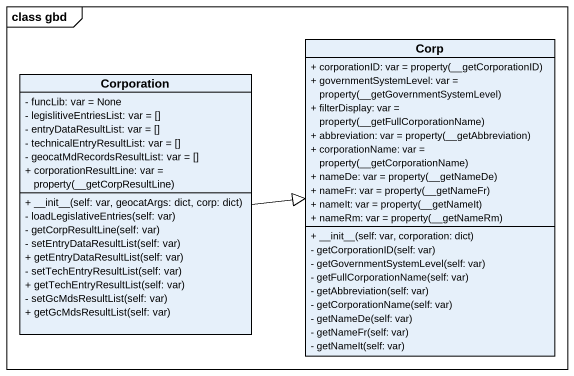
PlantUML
@startuml
mainframe class gbd
hide circle
hide empty members
skinparam classAttributeIconSize 0
class Corporation {
  - funcLib: var = None
  - legislitiveEntriesList: var = []
  - entryDataResultList: var = []
  - technicalEntryResultList: var = []
  - geocatMdRecordsResultList: var = []
  {field} + corporationResultLine: var = property(__getCorpResultLine)
  + ~__init~__(self: var, geocatArgs: dict, corp: dict)
  - loadLegislativeEntries(self: var)
  - getCorpResultLine(self: var)
  - setEntryDataResultList(self: var)
  + getEntryDataResultList(self: var)
  - setTechEntryResultList(self: var)
  + getTechEntryResultList(self: var)
  - setGcMdsResultList(self: var)
  + getGcMdsResultList(self: var)
}
class Corp {
  {field} + corporationID: var = property(__getCorporationID)
  {field} + governmentSystemLevel: var = property(__getGovernmentSystemLevel)
  {field} + filterDisplay: var = property(__getFullCorporationName)
  {field} + abbreviation: var = property(__getAbbreviation)
  {field} + corporationName: var = property(__getCorporationName)
  {field} + nameDe: var = property(__getNameDe)
  {field} + nameFr: var = property(__getNameFr)
  {field} + nameIt: var = property(__getNameIt)
  {field} + nameRm: var = property(__getNameRm)
  + ~__init~__(self: var, corporation: dict)
  - getCorporationID(self: var)
  - getGovernmentSystemLevel(self: var)
  - getFullCorporationName(self: var)
  - getAbbreviation(self: var)
  - getCorporationName(self: var)
  - getNameDe(self: var)
  - getNameFr(self: var)
  - getNameIt(self: var)
}
Corporation -right-|> Corp
@enduml
